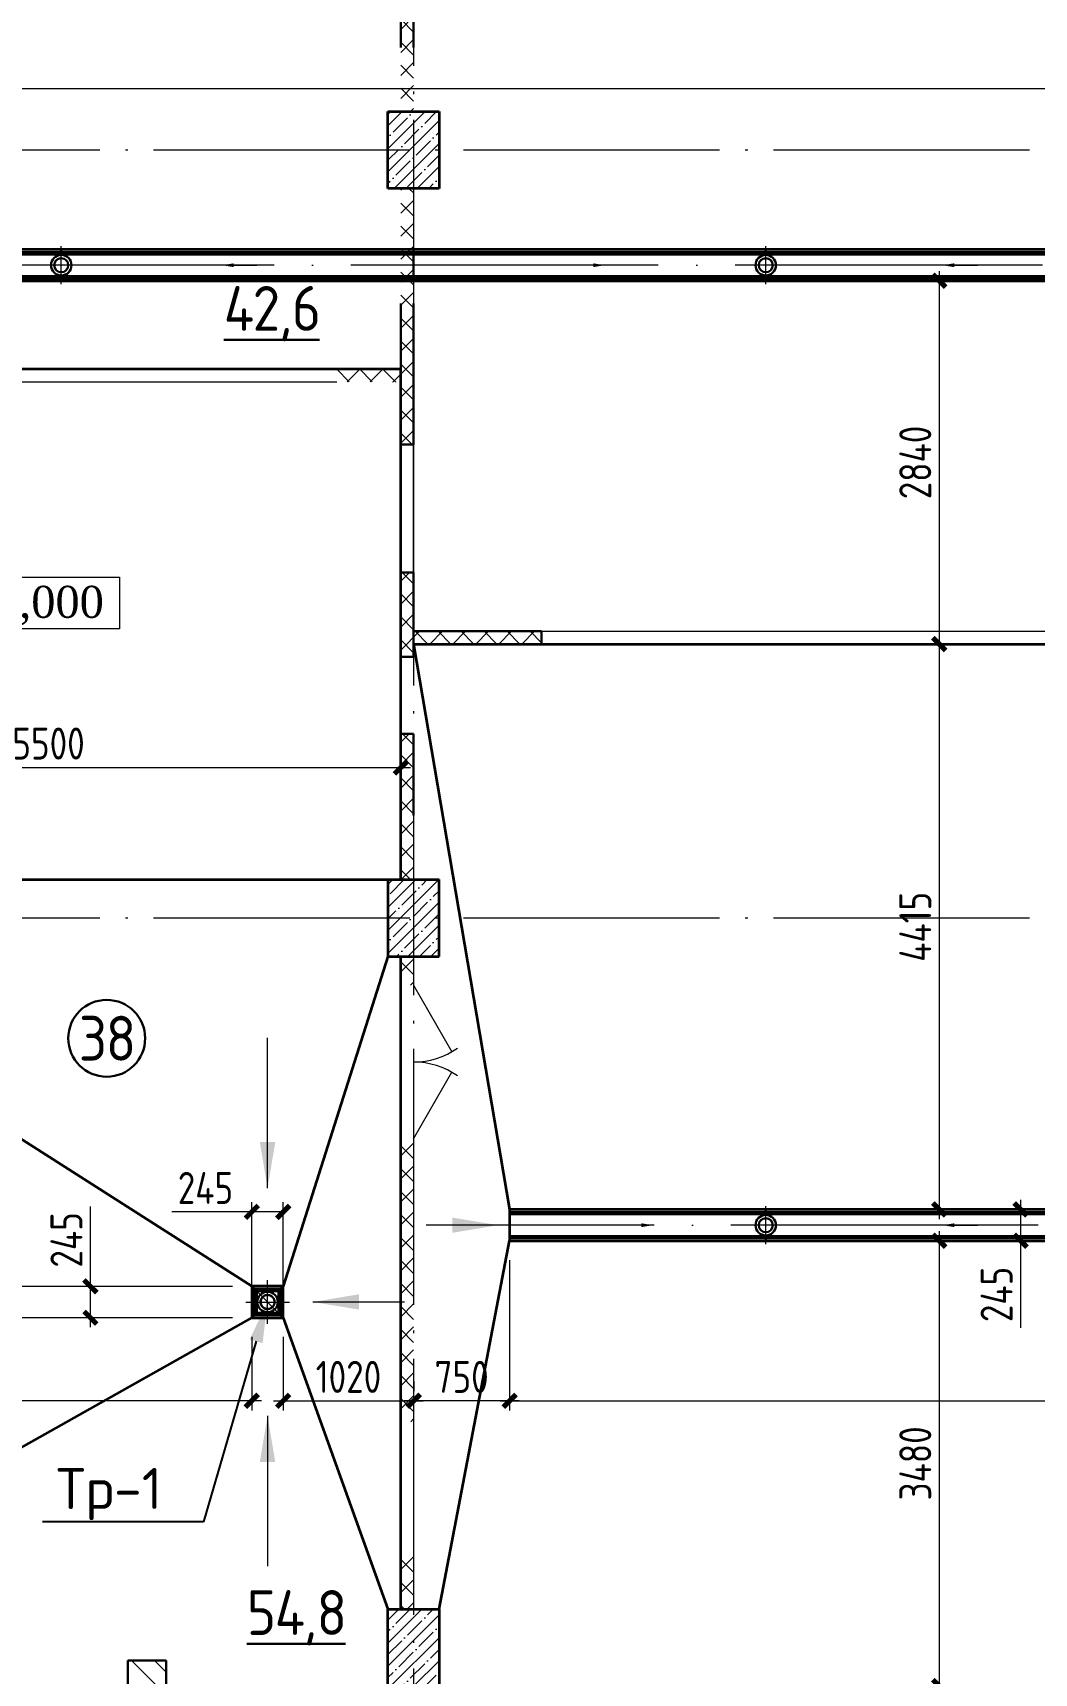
# Model space of a CAD drawing. Extents: x -965262 to 1142518, y -357520 to 71675.
# Drawn here: x 80450 to 88268, y -223052 to -210236 of the extents above; entities that cross this region are included whole.
import ezdxf
from ezdxf import colors
from ezdxf.entities.mleader import LeaderData, LeaderLine
from ezdxf.math import Vec2, Vec3

# ---------------------------------------------------------------- set-up
doc = ezdxf.new("R2010")
doc.units = 0
doc.header["$LTSCALE"] = 10
for name, pattern in [('ACAD_ISO04W100', [30, 24, -3, 0, -3]), ('AM_DIN_G_W050x2', [6.875, 4.75, -0.875, 0.375, -0.875]), ('DOTE', [2.42, 2, -0.2, 0.02, -0.2]), ('HIDDEN', [9.525, 6.35, -3.175])]:
    doc.linetypes.add(name, pattern=pattern)
doc.layers.get('0').update_dxf_attribs({"linetype": 'CONTINUOUS', "lineweight": 30})
doc.layers.get('Defpoints').update_dxf_attribs({"linetype": 'CONTINUOUS'})
for name, color, linetype, lineweight in [('DOTE', 7, 'DOTE', 9), ('полы', 3, 'CONTINUOUS', 35), ('Полы_лотки', 7, 'CONTINUOUS', 30)]:
    doc.layers.add(name, color=color, linetype=linetype, lineweight=lineweight)
doc.styles.add('2.5', font='times.ttf', dxfattribs={"height": 2.5})
doc.styles.add('GOST-2.304_Type-B', font='isocpeur.ttf', dxfattribs={"width": 0.9})
doc.styles.get("Standard").update_dxf_attribs({"font": 'isocpeur.ttf', "height": 300})
doc.styles.add('ГОСТ 2м', font='isocpeur.ttf', dxfattribs={"width": 0.8, "height": 250})
doc.dimstyles.new('ГОСТ 2м', dxfattribs={"dimtxt": 250, "dimasz": 100, "dimexe": 75, "dimexo": 150, "dimgap": 62.5, "dimtad": 1, "dimdec": 0, "dimtxsty": 'ГОСТ 2м', "dimblk": 'ARCHTICK', "dimcen": 150, "dimdle": 75, "dimclrd": 256, "dimclre": 256, "dimclrt": 256, "dimadec": 0, "dimazin": 0, "dimtfac": 1, "dimtdec": 0, "dimtmove": 0, "dimatfit": 3, "dimldrblk": 'OBLIQUE', "dimfxl": 1, "dimlwd": 15, "dimlwe": 15, "dimarcsym": 0})
pattern_1 = [(45, (79670.67, -272886.6), (-89.80256, 89.80256), []), (45, (79760.47, -272886.6), (-89.80256, 89.80256), [158.75, -31.75, 0, -31.75])]

# ---------------------------------------------------------------- blocks, each defined once
blk = doc.blocks.new('_ArchTick')
at = {"color": 0, "linetype": 'ByBlock', "lineweight": 0, "const_width": 0.4}
blk.add_lwpolyline([(-0.5, -0.5), (0.5, 0.5)], dxfattribs=at)
blk = doc.blocks.new('*D1194')
at = {"lineweight": 15, "ltscale": 50, "transparency": 16777216}
for p, q in [((88012, -211929), (76924, -211929)), ((76999, -211854), (76999, -212174)), ((76849, -212174), (76924, -212174)), ((76999, -212174), (76999, -212855))]:
    blk.add_line(p, q, dxfattribs=at)
at = {"layer": 'Defpoints', "color": 0, "lineweight": 15, "ltscale": 50, "transparency": 16777216}
for p in [(88162, -211929), (76999, -212174, 0), (76999, -212174)]:
    blk.add_point(p, dxfattribs=at)
at = {"lineweight": 15, "ltscale": 50, "transparency": 16777216, "xscale": 100, "yscale": 100, "zscale": 100}
for p, rotation in [((76999, -211929), 90), ((76999, -212174), 270)]:
    blk.add_blockref('_ArchTick', p, dxfattribs=dict(at, rotation=rotation))
at = {"lineweight": 15, "ltscale": 50, "transparency": 16777216, "insert": (76812, -212593), "char_height": 250, "attachment_point": 5, "rotation": 90, "style": 'ГОСТ 2м'}
blk.add_mtext('245', dxfattribs=at)
blk = doc.blocks.new('_Oblique')
at = {"color": 0, "linetype": 'ByBlock', "lineweight": -2}
blk.add_line((-0.5, -0.5), (0.5, 0.5), dxfattribs=at)
blk = doc.blocks.new('*D1195')
at = {"lineweight": 15, "ltscale": 50, "transparency": 16777216}
for p, q in [((87527, -212099), (87527, -215087)), ((87677, -212174), (87602, -212174)), ((87377, -215012), (87452, -215012))]:
    blk.add_line(p, q, dxfattribs=at)
at = {"layer": 'Defpoints', "color": 0, "lineweight": 15, "ltscale": 50, "transparency": 16777216}
for p in [(87527, -212174), (87527, -215012, 1500), (87527, -215012)]:
    blk.add_point(p, dxfattribs=at)
at = {"lineweight": 15, "ltscale": 50, "transparency": 16777216, "xscale": 100, "yscale": 100, "zscale": 100}
for p, rotation in [((87527, -212174), 90), ((87527, -215012), 270)]:
    blk.add_blockref('_ArchTick', p, dxfattribs=dict(at, rotation=rotation))
at = {"lineweight": 15, "ltscale": 50, "transparency": 16777216, "insert": (87340, -213593), "char_height": 250, "attachment_point": 5, "rotation": 90, "style": 'ГОСТ 2м'}
blk.add_mtext('2840', dxfattribs=at)
blk = doc.blocks.new('*D1196')
at = {"lineweight": 15, "ltscale": 50, "transparency": 16777216}
for p, q in [((87377, -215012), (87452, -215012)), ((87527, -214937), (87527, -219504)), ((87677, -219429), (87602, -219429))]:
    blk.add_line(p, q, dxfattribs=at)
at = {"layer": 'Defpoints', "color": 0, "lineweight": 15, "ltscale": 50, "transparency": 16777216}
for p in [(87527, -215012, 1500), (87527, -219429), (87527, -219429)]:
    blk.add_point(p, dxfattribs=at)
at = {"lineweight": 15, "ltscale": 50, "transparency": 16777216, "xscale": 100, "yscale": 100, "zscale": 100}
for p, rotation in [((87527, -215012), 90), ((87527, -219429), 270)]:
    blk.add_blockref('_ArchTick', p, dxfattribs=dict(at, rotation=rotation))
at = {"lineweight": 15, "ltscale": 50, "transparency": 16777216, "insert": (87340, -217221), "char_height": 250, "attachment_point": 5, "rotation": 90, "style": 'ГОСТ 2м'}
blk.add_mtext('4415', dxfattribs=at)
blk = doc.blocks.new('*D1197')
at = {"lineweight": 15, "ltscale": 50, "transparency": 16777216}
for p, q in [((88162, -219354), (88162, -219674)), ((88012, -219429), (88087, -219429)), ((88012, -219674), (88087, -219674)), ((88162, -219674), (88162, -220355))]:
    blk.add_line(p, q, dxfattribs=at)
at = {"layer": 'Defpoints', "color": 0, "lineweight": 15, "ltscale": 50, "transparency": 16777216}
for p in [(88162, -219429), (88162, -219674, 0), (88162, -219674)]:
    blk.add_point(p, dxfattribs=at)
at = {"lineweight": 15, "ltscale": 50, "transparency": 16777216, "xscale": 100, "yscale": 100, "zscale": 100}
for p, rotation in [((88162, -219429), 90), ((88162, -219674), 270)]:
    blk.add_blockref('_ArchTick', p, dxfattribs=dict(at, rotation=rotation))
at = {"lineweight": 15, "ltscale": 50, "transparency": 16777216, "insert": (87975, -220093), "char_height": 250, "attachment_point": 5, "rotation": 90, "style": 'ГОСТ 2м'}
blk.add_mtext('245', dxfattribs=at)
blk = doc.blocks.new('*D1198')
at = {"lineweight": 15, "ltscale": 50, "transparency": 16777216}
for p, q in [((87527, -219599), (87527, -223227)), ((87377, -219674), (87452, -219674)), ((87377, -223152), (87452, -223152))]:
    blk.add_line(p, q, dxfattribs=at)
at = {"layer": 'Defpoints', "color": 0, "lineweight": 15, "ltscale": 50, "transparency": 16777216}
for p in [(87527, -219674), (87527, -223152), (87527, -223152)]:
    blk.add_point(p, dxfattribs=at)
at = {"lineweight": 15, "ltscale": 50, "transparency": 16777216, "xscale": 100, "yscale": 100, "zscale": 100}
for p, rotation in [((87527, -219674), 90), ((87527, -223152), 270)]:
    blk.add_blockref('_ArchTick', p, dxfattribs=dict(at, rotation=rotation))
at = {"lineweight": 15, "ltscale": 50, "transparency": 16777216, "insert": (87340, -221413), "char_height": 250, "attachment_point": 5, "rotation": 90, "style": 'ГОСТ 2м'}
blk.add_mtext('3480', dxfattribs=at)
blk = doc.blocks.new('*D1114')
at = {"lineweight": 15, "ltscale": 50, "transparency": 16777216}
for p, q in [((76386, -216777), (76386, -220105)), ((76536, -216852), (76461, -216852)), ((82010, -220030), (76311, -220030))]:
    blk.add_line(p, q, dxfattribs=at)
at = {"layer": 'Defpoints', "color": 0, "lineweight": 15, "ltscale": 50, "transparency": 16777216}
for p in [(76386, -216852), (76386, -220030), (82160, -220030)]:
    blk.add_point(p, dxfattribs=at)
at = {"lineweight": 15, "ltscale": 50, "transparency": 16777216, "xscale": 100, "yscale": 100, "zscale": 100}
for p, rotation in [((76386, -216852), 90), ((76386, -220030), 270)]:
    blk.add_blockref('_ArchTick', p, dxfattribs=dict(at, rotation=rotation))
at = {"lineweight": 15, "ltscale": 50, "transparency": 16777216, "insert": (76198, -218441), "char_height": 250, "attachment_point": 5, "rotation": 90, "style": 'ГОСТ 2м'}
blk.add_mtext('3180', dxfattribs=at)
blk = doc.blocks.new('*D1115')
at = {"lineweight": 15, "ltscale": 50, "transparency": 16777216}
for p, q in [((80900, -220030), (80900, -219405)), ((82010, -220030), (80825, -220030)), ((80900, -220350), (80900, -220030)), ((82010, -220275), (80825, -220275))]:
    blk.add_line(p, q, dxfattribs=at)
at = {"layer": 'Defpoints', "color": 0, "lineweight": 15, "ltscale": 50, "transparency": 16777216}
for p in [(80900, -220030), (82160, -220030), (82160, -220275)]:
    blk.add_point(p, dxfattribs=at)
at = {"lineweight": 15, "ltscale": 50, "transparency": 16777216, "xscale": 100, "yscale": 100, "zscale": 100}
for p, rotation in [((80900, -220030), 90), ((80900, -220275), 270)]:
    blk.add_blockref('_ArchTick', p, dxfattribs=dict(at, rotation=rotation))
at = {"lineweight": 15, "ltscale": 50, "transparency": 16777216, "insert": (80713, -219667), "char_height": 250, "attachment_point": 5, "rotation": 90, "style": 'ГОСТ 2м'}
blk.add_mtext('245', dxfattribs=at)
blk = doc.blocks.new('*D1116')
at = {"lineweight": 15, "ltscale": 50, "transparency": 16777216}
for p, q in [((82010, -220275), (76311, -220275)), ((76386, -220200), (76386, -223227)), ((77573, -223152), (76311, -223152))]:
    blk.add_line(p, q, dxfattribs=at)
at = {"layer": 'Defpoints', "color": 0, "lineweight": 15, "ltscale": 50, "transparency": 16777216}
for p in [(82160, -220275), (76386, -223152), (77723, -223152)]:
    blk.add_point(p, dxfattribs=at)
at = {"lineweight": 15, "ltscale": 50, "transparency": 16777216, "xscale": 100, "yscale": 100, "zscale": 100}
for p, rotation in [((76386, -220275), 90), ((76386, -223152), 270)]:
    blk.add_blockref('_ArchTick', p, dxfattribs=dict(at, rotation=rotation))
at = {"lineweight": 15, "ltscale": 50, "transparency": 16777216, "insert": (76198, -221713), "char_height": 250, "attachment_point": 5, "rotation": 90, "style": 'ГОСТ 2м'}
blk.add_mtext('2875', dxfattribs=at)
blk = doc.blocks.new('*D1215')
at = {"lineweight": 15, "ltscale": 50, "transparency": 16777216}
for p, q in [((78598, -210672), (100248, -210672)), ((78673, -211779), (78673, -210597)), ((100173, -211779), (100173, -210597))]:
    blk.add_line(p, q, dxfattribs=at)
at = {"layer": 'Defpoints', "color": 0, "lineweight": 15, "ltscale": 50, "transparency": 16777216}
for p in [(100173, -210672), (78673, -211929, 0), (100173, -211929, 0)]:
    blk.add_point(p, dxfattribs=at)
at = {"lineweight": 15, "ltscale": 50, "transparency": 16777216, "xscale": 100, "yscale": 100, "zscale": 100, "rotation": 180}
blk.add_blockref('_ArchTick', (78673, -210672), dxfattribs=at)
at = {"lineweight": 15, "ltscale": 50, "transparency": 16777216, "xscale": 100, "yscale": 100, "zscale": 100}
blk.add_blockref('_ArchTick', (100173, -210672), dxfattribs=at)
at = {"lineweight": 15, "ltscale": 50, "transparency": 16777216, "insert": (89423, -210484), "char_height": 250, "attachment_point": 5, "style": 'ГОСТ 2м'}
blk.add_mtext('21500', dxfattribs=at)
blk = doc.blocks.new('*D1217')
at = {"lineweight": 15, "ltscale": 50, "transparency": 16777216}
for p, q in [((77823, -216702), (77823, -215902)), ((83323, -216702), (83323, -215902)), ((77748, -215977), (83398, -215977))]:
    blk.add_line(p, q, dxfattribs=at)
at = {"layer": 'Defpoints', "color": 0, "lineweight": 15, "ltscale": 50, "transparency": 16777216}
for p in [(83323, -215977), (77823, -216852, 1451), (83323, -216852)]:
    blk.add_point(p, dxfattribs=at)
at = {"lineweight": 15, "ltscale": 50, "transparency": 16777216, "xscale": 100, "yscale": 100, "zscale": 100, "rotation": 180}
blk.add_blockref('_ArchTick', (77823, -215977), dxfattribs=at)
at = {"lineweight": 15, "ltscale": 50, "transparency": 16777216, "xscale": 100, "yscale": 100, "zscale": 100}
blk.add_blockref('_ArchTick', (83323, -215977), dxfattribs=at)
at = {"lineweight": 15, "ltscale": 50, "transparency": 16777216, "insert": (80573, -215789), "char_height": 250, "attachment_point": 5, "style": 'ГОСТ 2м'}
blk.add_mtext('5500', dxfattribs=at)
blk = doc.blocks.new('*D1245')
at = {"lineweight": 15, "ltscale": 50, "transparency": 16777216}
for p, q in [((82160, -220425), (82160, -220999)), ((77723, -220774), (77723, -220849)), ((82235, -220924), (77648, -220924))]:
    blk.add_line(p, q, dxfattribs=at)
at = {"layer": 'Defpoints', "color": 0, "lineweight": 15, "ltscale": 50, "transparency": 16777216}
for p in [(82160, -220275), (77723, -220924), (77723, -220924)]:
    blk.add_point(p, dxfattribs=at)
at = {"lineweight": 15, "ltscale": 50, "transparency": 16777216, "xscale": 100, "yscale": 100, "zscale": 100, "rotation": 180}
blk.add_blockref('_ArchTick', (77723, -220924), dxfattribs=at)
at = {"lineweight": 15, "ltscale": 50, "transparency": 16777216, "xscale": 100, "yscale": 100, "zscale": 100}
blk.add_blockref('_ArchTick', (82160, -220924), dxfattribs=at)
at = {"lineweight": 15, "ltscale": 50, "transparency": 16777216, "insert": (79942, -220737), "char_height": 250, "attachment_point": 5, "style": 'ГОСТ 2м'}
blk.add_mtext('4440', dxfattribs=at)
blk = doc.blocks.new('*D1130')
at = {"lineweight": 15, "ltscale": 50, "transparency": 16777216}
for p, q in [((82160, -220115), (82160, -219373)), ((82405, -220115), (82405, -219373)), ((82160, -219448), (81535, -219448)), ((82405, -219448), (82085, -219448))]:
    blk.add_line(p, q, dxfattribs=at)
at = {"layer": 'Defpoints', "color": 0, "lineweight": 15, "ltscale": 50, "transparency": 16777216}
for p in [(82405, -219448), (82160, -220265), (82405, -220265)]:
    blk.add_point(p, dxfattribs=at)
at = {"lineweight": 15, "ltscale": 50, "transparency": 16777216, "xscale": 100, "yscale": 100, "zscale": 100, "rotation": 180}
blk.add_blockref('_ArchTick', (82160, -219448), dxfattribs=at)
at = {"lineweight": 15, "ltscale": 50, "transparency": 16777216, "xscale": 100, "yscale": 100, "zscale": 100}
blk.add_blockref('_ArchTick', (82405, -219448), dxfattribs=at)
at = {"lineweight": 15, "ltscale": 50, "transparency": 16777216, "insert": (81798, -219261), "char_height": 250, "attachment_point": 5, "style": 'ГОСТ 2м'}
blk.add_mtext('245', dxfattribs=at)
blk = doc.blocks.new('*D1246')
at = {"lineweight": 15, "ltscale": 50, "transparency": 16777216}
for p, q in [((82405, -220425), (82405, -220999)), ((83424, -220774), (83424, -220849)), ((82330, -220924), (83499, -220924))]:
    blk.add_line(p, q, dxfattribs=at)
at = {"layer": 'Defpoints', "color": 0, "lineweight": 15, "ltscale": 50, "transparency": 16777216}
for p in [(82405, -220275), (83424, -220924), (83424, -220924)]:
    blk.add_point(p, dxfattribs=at)
at = {"lineweight": 15, "ltscale": 50, "transparency": 16777216, "xscale": 100, "yscale": 100, "zscale": 100, "rotation": 180}
blk.add_blockref('_ArchTick', (82405, -220924), dxfattribs=at)
at = {"lineweight": 15, "ltscale": 50, "transparency": 16777216, "xscale": 100, "yscale": 100, "zscale": 100}
blk.add_blockref('_ArchTick', (83424, -220924), dxfattribs=at)
at = {"lineweight": 15, "ltscale": 50, "transparency": 16777216, "insert": (82915, -220737), "char_height": 250, "attachment_point": 5, "style": 'ГОСТ 2м'}
blk.add_mtext('1020', dxfattribs=at)
blk = doc.blocks.new('*D1247')
at = {"lineweight": 15, "ltscale": 50, "transparency": 16777216}
for p, q in [((84173, -219824), (84173, -220999)), ((83424, -220774), (83424, -220849)), ((84248, -220924), (83349, -220924))]:
    blk.add_line(p, q, dxfattribs=at)
at = {"layer": 'Defpoints', "color": 0, "lineweight": 15, "ltscale": 50, "transparency": 16777216}
for p in [(84173, -219674, 0), (83424, -220924), (83424, -220924)]:
    blk.add_point(p, dxfattribs=at)
at = {"lineweight": 15, "ltscale": 50, "transparency": 16777216, "xscale": 100, "yscale": 100, "zscale": 100, "rotation": 180}
blk.add_blockref('_ArchTick', (83424, -220924), dxfattribs=at)
at = {"lineweight": 15, "ltscale": 50, "transparency": 16777216, "xscale": 100, "yscale": 100, "zscale": 100}
blk.add_blockref('_ArchTick', (84173, -220924), dxfattribs=at)
at = {"lineweight": 15, "ltscale": 50, "transparency": 16777216, "insert": (83798, -220737), "char_height": 250, "attachment_point": 5, "style": 'ГОСТ 2м'}
blk.add_mtext('750', dxfattribs=at)
blk = doc.blocks.new('*D1248')
at = {"lineweight": 15, "ltscale": 50, "transparency": 16777216}
for p, q in [((84173, -219824), (84173, -220999)), ((94173, -219824), (94173, -220999)), ((84098, -220924), (94248, -220924))]:
    blk.add_line(p, q, dxfattribs=at)
at = {"layer": 'Defpoints', "color": 0, "lineweight": 15, "ltscale": 50, "transparency": 16777216}
for p in [(84173, -219674, 0), (94173, -219674, 0), (94173, -220924)]:
    blk.add_point(p, dxfattribs=at)
at = {"lineweight": 15, "ltscale": 50, "transparency": 16777216, "xscale": 100, "yscale": 100, "zscale": 100, "rotation": 180}
blk.add_blockref('_ArchTick', (84173, -220924), dxfattribs=at)
at = {"lineweight": 15, "ltscale": 50, "transparency": 16777216, "xscale": 100, "yscale": 100, "zscale": 100}
blk.add_blockref('_ArchTick', (94173, -220924), dxfattribs=at)
at = {"lineweight": 15, "ltscale": 50, "transparency": 16777216, "insert": (89173, -220737), "char_height": 250, "attachment_point": 5, "style": 'ГОСТ 2м'}
blk.add_mtext('10000', dxfattribs=at)

msp = doc.modelspace()

# ---------------------------------------------------------------- hatches: boundary and pattern name
at = {"lineweight": 15}
h = msp.add_hatch(dxfattribs=at)
h.set_pattern_fill('ANSI37', scale=40, style=0)
h.set_pattern_definition([(45, (98179.5, -221215.8), (-89.80256, 89.80256), []), (135, (98179.5, -221215.8), (-89.80256, -89.80256), [])])
h.paths.add_polyline_path([(98302.6, -221152.5), (98002.6, -221152.5), (98002.6, -221252.5), (98302.6, -221252.5)])
h.paths.add_polyline_path([(83422.6, -208802.4), (83322.6, -208802.4), (83322.6, -208952.4), (83422.6, -208952.4)], flags=17)
h.paths.add_polyline_path([(83422.6, -209852.4), (83322.6, -209852.4), (83322.6, -210002.4), (83422.6, -210002.4)])
h.paths.add_polyline_path([(84973.1, -220477.1), (84873.1, -220477.1), (84873.1, -220577.1), (84873.1, -220677.1), (84973.1, -220677.1)], flags=17)
h.paths.add_polyline_path([(84873.1, -220577.1), (84773.1, -220577.1), (83422.6, -220577.1), (83422.6, -220677.1), (84873.1, -220677.1)], flags=17)
h.paths.add_polyline_path([(84873.1, -218877.1), (83422.6, -218877.1), (83422.6, -218977.1), (84873.1, -218977.1)], flags=17)
h.paths.add_polyline_path([(84973.1, -218877.1), (84873.1, -218877.1), (84873.1, -218977.1), (84873.1, -219077.1), (84973.1, -219077.1)], flags=17)
h.paths.add_polyline_path([(83422.6, -213352.1), (83322.6, -213352.1), (83322.6, -213452.1), (83422.6, -213452.1)])
h.paths.add_polyline_path([(83422.6, -214352.1), (83322.6, -214352.1), (83322.6, -214452.1), (83422.6, -214452.1)], flags=17)
h.paths.add_polyline_path([(83422.6, -206152.1), (83322.6, -206152.1), (83322.6, -206352.1), (83422.6, -206352.1)], flags=17)
h.paths.add_polyline_path([(83422.6, -208152.1), (83322.6, -208152.1), (83322.6, -208352.1), (83422.6, -208352.1)])
h.paths.add_polyline_path([(99202.6, -221152.5), (99201.7, -221152.5), (99201.7, -221252.5), (99202.6, -221252.5)])
h.paths.add_polyline_path([(98302.6, -221152.5), (98301.7, -221152.5), (98301.7, -221252.5), (98302.6, -221252.5)])
h.paths.add_polyline_path([(95622.6, -214019.4), (95522.6, -214019.4), (95522.6, -214022.1), (95622.6, -214022.1)], flags=17)
h.paths.add_polyline_path([(95522.6, -214019.4), (95422.6, -214019.4), (95422.6, -214022.1), (95522.6, -214022.1)], flags=17)
h.paths.add_polyline_path([(95422.6, -214019.4), (94857.6, -214019.4), (94857.6, -214022.1), (95422.6, -214022.1)], flags=16)
h.paths.add_polyline_path([(95422.6, -214119.4), (94857.6, -214119.4), (94857.6, -214122.1), (95422.6, -214122.1)])
h.paths.add_polyline_path([(95522.6, -214119.4), (95422.6, -214119.4), (95422.6, -214122.1), (95522.6, -214122.1)])
h.paths.add_polyline_path([(90367.6, -214019.4), (90267.6, -214019.4), (90267.6, -214022.1), (90367.6, -214022.1)])
h.paths.add_polyline_path([(90857.6, -214019.4), (90367.6, -214019.4), (90367.6, -214022.1), (90857.6, -214022.1)], flags=17)
h.paths.add_polyline_path([(90857.6, -214119.4), (90367.6, -214119.4), (90367.6, -214122.1), (90857.6, -214122.1)])
h.paths.add_polyline_path([(84422.6, -215009.4), (83422.6, -215009.4), (83422.6, -215012.1), (84422.6, -215012.1)])
h.paths.add_polyline_path([(90367.6, -215009.4), (89422.6, -215009.4), (89422.6, -215012.1), (90367.6, -215012.1)])
h.paths.add_polyline_path([(89422.6, -215009.4), (89390.1, -215009.4), (88422.6, -215009.4), (88422.6, -215012.1), (89390.1, -215012.1), (89422.6, -215012.1)])
h.paths.add_polyline_path([(84422.6, -214909.4), (83422.6, -214909.4), (83422.6, -214912.1), (84422.6, -214912.1)])
h.paths.add_polyline_path([(89390.1, -214909.4), (88422.6, -214909.4), (88422.6, -214912.1), (89390.1, -214912.1)], flags=17)
h.paths.add_polyline_path([(89422.6, -214909.4), (89390.1, -214909.4), (89390.1, -214912.1), (89422.6, -214912.1)], flags=16)
h.paths.add_polyline_path([(90367.6, -214909.4), (90267.6, -214909.4), (89422.6, -214909.4), (89422.6, -214912.1), (90367.6, -214912.1)], flags=17)
h.paths.add_polyline_path([(84422.6, -214909.4), (84390.1, -214909.4), (84390.1, -215009.4), (84422.6, -215009.4)])
h.paths.add_polyline_path([(88422.6, -214909.4), (88390.1, -214909.4), (88390.1, -215009.4), (88422.6, -215009.4)], flags=16)
h.paths.add_polyline_path([(83222.6, -212962.1), (82822.6, -212962.1), (82822.6, -212964.3), (83222.6, -212964.3)])
h.paths.add_polyline_path([(78822.6, -212962.1), (78032.6, -212962.1), (78032.6, -212964.3), (78822.6, -212964.3)])
h.paths.add_polyline_path([(78822.6, -212862.1), (77822.6, -212862.1), (77822.6, -212864.3), (78822.6, -212864.3)])
h.paths.add_polyline_path([(83322.6, -212862.1), (82822.6, -212862.1), (82822.6, -212864.3), (83322.6, -212864.3)])
h.paths.add_polyline_path([(83422.6, -215709.9), (83322.6, -215709.9), (83322.6, -215712.1), (83422.6, -215712.1)])
h.paths.add_polyline_path([(83422.6, -215109.9), (83322.6, -215109.9), (83322.6, -215112.1), (83422.6, -215112.1)])
h.paths.add_polyline_path([(83422.6, -208952.4), (83322.6, -208952.4), (83322.6, -208959.4), (83422.6, -208959.4)])
h.paths.add_polyline_path([(83422.6, -209852.4), (83322.6, -209852.4), (83322.6, -209859.4), (83422.6, -209859.4)], flags=17)
h.paths.add_polyline_path([(78672.6, -204952.1), (78122.6, -204952.1), (78122.6, -205052.1), (78672.6, -205052.1)])
h.paths.add_polyline_path([(83222.6, -204952.1), (82672.6, -204952.1), (82672.6, -205052.1), (83222.6, -205052.1)])
h.paths.add_polyline_path([(84422.6, -204952.1), (83622.6, -204952.1), (83622.6, -205052.1), (84422.6, -205052.1)])
h.paths.add_polyline_path([(89222.6, -204952.1), (88422.6, -204952.1), (88422.6, -205052.1), (89222.6, -205052.1)])
h.paths.add_polyline_path([(90422.6, -204952.1), (89622.6, -204952.1), (89622.6, -205052.1), (90422.6, -205052.1)])
h.paths.add_polyline_path([(95222.6, -204952.1), (94422.6, -204952.1), (94422.6, -205052.1), (95222.6, -205052.1)])
h.paths.add_polyline_path([(96222.8, -204952.1), (95622.6, -204952.1), (95622.6, -205052.1), (96222.8, -205052.1)])
h.paths.add_polyline_path([(99823, -204952.1), (99222.8, -204952.1), (99222.8, -205052.1), (99823, -205052.1)])
h.paths.add_polyline_path([(99923, -204751.7), (99823, -204751.7), (99823, -205751.7), (99923, -205751.7)])
h.paths.add_polyline_path([(99923, -203302.1), (99823, -203302.1), (99823, -203751.7), (99923, -203751.7)])
h.paths.add_polyline_path([(100023, -203202.1), (99823, -203202.1), (99823, -203302.1), (100023, -203302.1)])
h.paths.add_polyline_path([(101372.6, -203202.1), (100923, -203202.1), (100923, -203302.1), (101023, -203302.1), (101372.6, -203302.1)])
h.paths.add_polyline_path([(99923, -207751.7), (99823, -207751.7), (99823, -208751.7), (99923, -208751.7), (99923, -208651.7)])
h.paths.add_polyline_path([(100023, -208751.7), (99923, -208751.7), (99823, -208751.7), (99823, -208851.7), (100023, -208851.7)])
h.paths.add_polyline_path([(101372.6, -208751.7), (101272.6, -208751.7), (100923, -208751.7), (100923, -208851.7), (101372.6, -208851.7)])
h.paths.add_polyline_path([(83422.6, -205452.1), (83322.6, -205452.1), (83322.6, -206352.1), (83422.6, -206352.1)])
h.paths.add_polyline_path([(83422.6, -208352.1), (83322.6, -208352.1), (83322.6, -208959.4), (83422.6, -208959.4)])
h.paths.add_polyline_path([(83422.6, -209859.4), (83322.6, -209859.4), (83322.6, -209959.4), (83322.6, -210352.1), (83422.6, -210352.1)])
h.paths.add_polyline_path([(83422.6, -210352.1), (83322.6, -210352.1), (83322.6, -210852.1), (83422.6, -210852.1)])
h.paths.add_polyline_path([(83422.6, -211452.1), (83322.6, -211452.1), (83322.6, -212352.1), (83422.6, -212352.1)])
h.paths.add_polyline_path([(83422.6, -212352.1), (83322.6, -212352.1), (83322.6, -213352.1), (83422.6, -213352.1)])
h.paths.add_polyline_path([(83322.6, -212864.3), (82822.6, -212864.3), (82822.6, -212964.3), (83322.6, -212964.3)])
h.paths.add_polyline_path([(78822.6, -212864.3), (77822.6, -212864.3), (77822.6, -212964.3), (78822.6, -212964.3)])
h.paths.add_polyline_path([(83422.6, -214352.1), (83322.6, -214352.1), (83322.6, -215109.9), (83422.6, -215109.9)])
h.paths.add_polyline_path([(84390.1, -214909.4), (83422.6, -214909.4), (83422.6, -215009.4), (84390.1, -215009.4)])
h.paths.add_polyline_path([(89390.1, -214909.4), (88390.1, -214909.4), (88390.1, -215009.4), (89390.1, -215009.4)])
h.paths.add_polyline_path([(90367.6, -214909.4), (90267.6, -214909.4), (89390.1, -214909.4), (89390.1, -215009.4), (90367.6, -215009.4)])
h.paths.add_polyline_path([(90367.6, -214019.4), (90267.6, -214019.4), (90267.6, -214909.4), (90367.6, -214909.4)])
h.paths.add_polyline_path([(90857.6, -214019.4), (90367.6, -214019.4), (90367.6, -214119.4), (90857.6, -214119.4)])
h.paths.add_polyline_path([(95522.6, -214019.4), (94857.6, -214019.4), (94857.6, -214119.4), (95522.6, -214119.4)])
h.paths.add_polyline_path([(95622.6, -214019.4), (95522.6, -214019.4), (95522.6, -214119.4), (95522.6, -214219.4), (95522.6, -214852.1), (95622.6, -214852.1)])
h.paths.add_polyline_path([(95622.6, -215852.1), (95522.6, -215852.1), (95522.6, -216852.1), (95622.6, -216852.1)])
h.paths.add_polyline_path([(95622.6, -217452.1), (95522.6, -217452.1), (95522.6, -218452.1), (95622.6, -218452.1)])
h.paths.add_polyline_path([(95622.6, -220452.1), (95522.6, -220452.1), (95522.6, -221252.5), (95622.6, -221252.5)])
h.paths.add_polyline_path([(96622.6, -221152.5), (95622.6, -221152.5), (95622.6, -221252.5), (96622.6, -221252.5)])
h.paths.add_polyline_path([(98301.7, -221152.5), (97622.6, -221152.5), (97622.6, -221252.5), (98301.7, -221252.5)])
h.paths.add_polyline_path([(99426.6, -221152.5), (99201.7, -221152.5), (99201.7, -221252.5), (99301.7, -221252.5), (99426.6, -221252.5)])
h.paths.add_polyline_path([(83422.6, -222087.1), (83322.6, -222087.1), (83322.6, -222187.1), (83322.6, -222552.1), (83422.6, -222552.1)])
h.paths.add_polyline_path([(83422.6, -221002.1), (83322.6, -221002.1), (83322.6, -221087.1), (83422.6, -221087.1)])
h.paths.add_polyline_path([(83422.6, -220002.1), (83322.6, -220002.1), (83322.6, -221002.1), (83422.6, -221002.1)])
h.paths.add_polyline_path([(84873.1, -220577.1), (84773.1, -220577.1), (83422.6, -220577.1), (83422.6, -220677.1), (84873.1, -220677.1)])
h.paths.add_polyline_path([(84973.1, -220477.1), (84873.1, -220477.1), (84873.1, -220577.1), (84873.1, -220677.1), (84973.1, -220677.1)], flags=17)
h.paths.add_polyline_path([(83422.6, -219002.1), (83322.6, -219002.1), (83322.6, -220002.1), (83422.6, -220002.1)])
h.paths.add_polyline_path([(83422.6, -218877.1), (83322.6, -218877.1), (83322.6, -218977.1), (83322.6, -219002.1), (83422.6, -219002.1)])
h.paths.add_polyline_path([(84873.1, -218877.1), (83422.6, -218877.1), (83422.6, -218977.1), (84873.1, -218977.1)])
h.paths.add_polyline_path([(84973.1, -218877.1), (84873.1, -218877.1), (84873.1, -218977.1), (84873.1, -219077.1), (84973.1, -219077.1)], flags=17)
h.paths.add_polyline_path([(83422.6, -217452.1), (83322.6, -217452.1), (83322.6, -217677.1), (83422.6, -217677.1)])
h.paths.add_polyline_path([(83422.6, -216352.1), (83322.6, -216352.1), (83322.6, -216852.1), (83422.6, -216852.1)])
h.paths.add_polyline_path([(83422.6, -215709.9), (83322.6, -215709.9), (83322.6, -215810.4), (83322.6, -216352.1), (83422.6, -216352.1)])
h.paths.add_polyline_path([(83222.6, -212964.4), (83322.6, -212964.4), (83322.6, -212962.1), (83222.6, -212962.1)])
h.paths.add_polyline_path([(78032.6, -212964.4), (77822.6, -212964.4), (77822.6, -212962.1), (78032.6, -212962.1)])
h.paths.add_polyline_path([(90367.6, -214912.1), (90267.6, -214912.1), (90267.6, -214909.4), (90367.6, -214909.4)])
h = msp.add_hatch(dxfattribs=at)
h.set_pattern_fill('ANSI35', scale=20, style=0)
h.set_pattern_definition(pattern_1)
h.paths.add_polyline_path([(83622.6, -210852.1), (83222.6, -210852.1), (83222.6, -211452.1), (83622.6, -211452.1)])
h = msp.add_hatch(dxfattribs=at)
h.set_pattern_fill('ANSI35', scale=20, style=0)
h.set_pattern_definition(pattern_1)
h.paths.add_polyline_path([(83622.6, -216852.1), (83222.6, -216852.1), (83222.6, -217452.1), (83622.6, -217452.1)])
h = msp.add_hatch(dxfattribs=at)
h.set_pattern_fill('ANSI32', scale=40, angle=90)
h.set_pattern_definition([(135, (-359605.8, -304776.27), (-269.40768, -269.40768), []), (135, (-359605.8, -304596.67), (-269.40768, -269.40768), [])])
h.paths.add_polyline_path([(101722.6, -223152.1), (102052.6, -223152.1), (102052.6, -222952.1), (101622.6, -222952.1), (101622.6, -223152.1), (101522.6, -223152.1), (101522.6, -223977.1), (101722.6, -223977.1)])
h.paths.add_polyline_path([(103682.6, -222342.1), (103882.6, -222342.1), (103882.6, -223977.1), (103682.6, -223977.1), (103682.6, -223152.1), (103252.6, -223152.1), (103252.6, -222952.1), (103682.6, -222952.1)])
h.paths.add_polyline_path([(76772.6, -223640.3), (76751.1, -223604.5), (76772.6, -223591.6), (76772.6, -223152.1), (77722.6, -223152.1), (77722.6, -222952.1), (76572.6, -222952.1), (76572.6, -225952.1), (77567.6, -225952.1), (77567.6, -225752.1), (77547.6, -225752.1), (77547.6, -225777.1), (77297.6, -225777.1), (77297.6, -225752.1), (76772.6, -225752.1)])
h.paths.add_polyline_path([(79992.6, -222952.1), (78122.6, -222952.1), (78122.6, -223152.1), (79992.6, -223152.1)])
h.paths.add_polyline_path([(79792.6, -225752.1), (78767.6, -225752.1), (78767.6, -225952.1), (79592.6, -225952.1), (79592.6, -230877.1), (79792.6, -230877.1)])
h.paths.add_polyline_path([(81492.6, -225352.1), (81292.6, -225352.1), (81292.6, -230877.1), (81492.6, -230877.1)])
h.paths.add_polyline_path([(81492.6, -222952.1), (81192.6, -222952.1), (81192.6, -223152.1), (81292.6, -223152.1), (81292.6, -224152.1), (81492.6, -224152.1)])
h.paths.add_polyline_path([(101722.6, -225177.1), (101522.6, -225177.1), (101522.6, -225527.1), (101547.6, -225527.1), (101547.6, -225777.1), (101522.6, -225777.1), (101522.6, -230877.1), (101722.6, -230877.1)])
h.paths.add_polyline_path([(103882.6, -225177.1), (103682.6, -225177.1), (103682.6, -230877.1), (103882.6, -230877.1)])
h = msp.add_hatch(dxfattribs=at)
h.set_pattern_fill('ANSI35', scale=20, style=0)
h.set_pattern_definition(pattern_1)
h.paths.add_polyline_path([(83622.6, -222552.1), (83222.6, -222552.1), (83222.6, -223152.1), (83622.6, -223152.1)])

# ---------------------------------------------------------------- linework, layer by layer
at = {"color": 7, "extrusion": (0, 0, -1)}
for p, q in [((83322.6, -210352.1, -3211.1), (83322.6, -210002.4, -3211.1)), ((83422.6, -210002.4, -3211.1), (83422.6, -210352.1, -3211.1)), ((83322.6, -213452.1, -3211.1), (83322.6, -212352.1, -3211.1)), ((83422.6, -212352.1, -3211.1), (83422.6, -213452.1, -3211.1)), ((83422.6, -213452.1, -3211.1), (83322.6, -213452.1, -3211.1)), ((83322.6, -215112.1, -3211.1), (83322.6, -214452.1, -3211.1)), ((83322.6, -214452.1, -3211.1), (83422.6, -214452.1, -3211.1)), ((83422.6, -214452.1, -3211.1), (83422.6, -215112.1, -3211.1)), ((83422.6, -215012.1, -3211.1), (83422.6, -214912.1, -3211.1)), ((83422.6, -214912.1, -3211.1), (84422.6, -214912.1, -3211.1)), ((84422.6, -214912.1, -3211.1), (84422.6, -215012.1, -3211.1)), ((84422.6, -215012.1, -3211.1), (83422.6, -215012.1, -3211.1)), ((83422.6, -215112.1, -3211.1), (83322.6, -215112.1, -3211.1)), ((83322.6, -216352.1, -3211.1), (83322.6, -215712.1, -3211.1)), ((83322.6, -215712.1, -3211.1), (83422.6, -215712.1, -3211.1)), ((83422.6, -215712.1, -3211.1), (83422.6, -216352.1, -3211.1)), ((81192.6, -222952.1, -3259.8), (81492.6, -222952.1, -3259.8)), ((81492.6, -224152.1, -3259.8), (81492.6, -222952.1, -3259.8))]:
    msp.add_line(p, q, dxfattribs=at)
at = {"color": 7, "lineweight": 15}
for p, q in [((78822.6, -212862.1, -3211.1), (82822.6, -212862.1, -3211.1)), ((78822.6, -212962.1, -3211.1), (82822.6, -212962.1, -3211.1)), ((83322.6, -214452.1, -3211.1), (83322.6, -213452.1, -3211.1)), ((83422.6, -214452.1, -3211.1), (83422.6, -213452.1, -3211.1)), ((84422.6, -214912.1, -3211.1), (88422.6, -214912.1, -3211.1)), ((84422.6, -215012.1, -3211.1), (88422.6, -215012.1, -3211.1)), ((83422.6, -217677.1, -3211.1), (83722.6, -218196.7, -3211.1)), ((83422.6, -218877.1, -3211.1), (83722.6, -218357.5, -3211.1))]:
    msp.add_line(p, q, dxfattribs=at)
at = {"color": 1, "lineweight": 15}
msp.add_line((82160.5, -220029.6, -4711.1), (82405.5, -220274.6, -4711.1), dxfattribs=at)
at = {"color": 7}
msp.add_line((81192.6, -223152.1, -3259.8), (81192.6, -222952.1, -3259.8), dxfattribs=at)
msp.add_circle((81027.4, -218091.8, -3259.8), 300, dxfattribs=at)
at = {"color": 7, "lineweight": 15}
for centre, start, end in [((83422.6, -217677.1, -3211.1), 270, 305), ((83422.6, -218877.1, -3211.1), 55, 90)]:
    msp.add_arc(centre, 600, start, end, dxfattribs=at)
at = {"layer": 'DOTE', "color": 7, "ltscale": 100, "extrusion": (0, -1, 0)}
msp.add_line((83422.6, -162515.3, -4711.1), (83422.6, -237687.4, -4711.1), dxfattribs=at)
at = {"layer": 'DOTE', "color": 7, "ltscale": 100}
for p, q in [((126952.6, -211152.1, -4711.1), (55067.3, -211152.1, -4711.1)), ((126952.6, -217152.1, -4711.1), (55067.3, -217152.1, -4711.1))]:
    msp.add_line(p, q, dxfattribs=at)
at = {"layer": 'полы', "ltscale": 50}
for p, q in [((83223, -211452.1, -4711.1), (83223, -210852.1, -4711.1)), ((83223, -210852.1, -4711.1), (83623, -210852.1, -4711.1)), ((83623, -210852.1, -4711.1), (83623, -211452.1, -4711.1)), ((83623, -211452.1, -4711.1), (83223, -211452.1, -4711.1)), ((77822.6, -212862.1, -3211.1), (83322.6, -212862.1, -3211.1)), ((83422.6, -215012.1, -3211.1), (101373, -215012.1, -4711.1))]:
    msp.add_line(p, q, dxfattribs=at)
at = {"layer": 'полы', "ltscale": 100}
for p, q in [((83322.6, -216851.7, -4711.1), (83322.6, -212862.1, -3211.1)), ((83422.6, -215012.1, -3211.1), (84173, -219429.5, -4711.1)), ((77822.6, -216851.7, -3259.8), (83623, -216851.7, -4711.1)), ((83223, -216851.7, -4711.1), (83223, -217451.7, -4711.1)), ((83623, -217451.7, -4711.1), (83623, -216851.7, -4711.1)), ((78123, -217452.1, -4711.1), (82160.5, -220029.6, -4711.1)), ((83222.6, -217452.1, -3259.8), (82405.5, -220029.6, -4711.1)), ((83223, -217451.7, -4711.1), (83623, -217451.7, -4711.1)), ((83322.6, -222552.1, -3211.1), (83322.6, -217451.7, -3211.1)), ((83622.6, -222552.1, -3259.8), (84173, -219674.5, -4711.1)), ((78123, -222552.1, -4711.1), (82160.5, -220274.6, -4711.1)), ((82405.5, -220274.6, -4711.1), (83223, -222552.1, -4711.1)), ((83223, -223152.1, -4711.1), (83223, -222552.1, -4711.1)), ((83223, -222552.1, -4711.1), (83623, -222552.1, -4711.1)), ((83623, -222552.1, -4711.1), (83623, -223152.1, -4711.1))]:
    msp.add_line(p, q, dxfattribs=at)
at = {"layer": 'полы', "color": 7, "lineweight": 0}
for p, q in [((80022.5, -214487.9, -4711.1), (81127.4, -214487.9, -4711.1)), ((81127.4, -214487.9, -4711.1), (81127.4, -214893, -4711.1)), ((81127.4, -214893, -4711.1), (80022.5, -214893, -4711.1))]:
    msp.add_line(p, q, dxfattribs=at)
at = {"layer": 'полы', "lineweight": 0, "ltscale": 50}
for p, q in [((82283, -219263.2, -4711.1), (82283, -218087.1, -4711.1)), ((84084.3, -219552, -4711.1), (83521.1, -219552, -4711.1)), ((82636.7, -220151.7, -4711.1), (83352.5, -220151.7, -4711.1)), ((82283, -221041.1, -4711.1), (82283, -222217.2, -4711.1))]:
    msp.add_line(p, q, dxfattribs=at)
at = {"layer": 'полы', "ltscale": 100, "elevation": -4711.1}
for points in [[(78673, -212174.5), (100173.5, -212174.5), (100173.5, -211929.5), (78673, -211929.5)], [(84173, -219674.5), (94173, -219674.5), (94173, -219429.5), (84173, -219429.5)], [(82160.5, -220274.6), (82405.5, -220274.6), (82405.5, -220029.6), (82160.5, -220029.6)]]:
    msp.add_lwpolyline(points, close=True, dxfattribs=at)
at = {"layer": 'полы', "lineweight": 0, "ltscale": 50}
for points in [[(82223, -218903.2, -4711.1), (82343, -218903.2, -4711.1), (82283, -219263.2, -4711.1)], [(83724.3, -219612, -4711.1), (83724.3, -219492, -4711.1), (84084.3, -219552, -4711.1)], [(82996.7, -220211.7, -4711.1), (82996.7, -220091.7, -4711.1), (82636.7, -220151.7, -4711.1)], [(82223, -221401.1, -4711.1), (82343, -221401.1, -4711.1), (82283, -221041.1, -4711.1)]]:
    msp.add_solid(points, dxfattribs=at)
at = {"layer": 'Полы_лотки', "color": 5}
for p, q in [((100172.5, -211929.5, -3259.8), (78672.5, -211929.5, -3259.8)), ((100172.5, -211949.5, -3259.8), (78672.5, -211949.5, -3259.8)), ((100172.5, -211967, -3259.8), (78672.5, -211967, -3259.8)), ((80672.5, -211972, -3259.8), (80672.5, -211929.5, -3259.8)), ((83422.5, -212174.5, -3259.8), (83422.5, -211929.5, -3259.8)), ((86172.5, -211972, -3259.8), (86172.5, -211929.5, -3259.8)), ((100172.5, -212137, -3259.8), (78672.5, -212137, -3259.8)), ((100172.5, -212154.5, -3259.8), (78672.5, -212154.5, -3259.8)), ((100172.5, -212174.5, -3259.8), (78672.5, -212174.5, -3259.8)), ((80672.5, -212174.5, -3259.8), (80672.5, -212132, -3259.8)), ((86172.5, -212174.5, -3259.8), (86172.5, -212132, -3259.8)), ((94172.5, -219429.5, -3259.8), (84172.5, -219429.5, -3259.8)), ((84172.5, -219674.5, -3259.8), (84172.5, -219429.5, -3259.8)), ((94172.5, -219449.5, -3259.8), (84172.5, -219449.5, -3259.8)), ((94172.5, -219467, -3259.8), (84172.5, -219467, -3259.8)), ((86172.5, -219472, -3259.8), (86172.5, -219429.5, -3259.8)), ((94172.5, -219637, -3259.8), (84172.5, -219637, -3259.8)), ((94172.5, -219654.5, -3259.8), (84172.5, -219654.5, -3259.8)), ((86172.5, -219632, -3259.8), (86172.5, -219632, -3259.8)), ((86172.5, -219632, -3259.8), (86172.5, -219674.5, -3259.8)), ((94172.5, -219674.5, -3259.8), (84172.5, -219674.5, -3259.8)), ((82160.5, -220029.6, -4711.1), (82405.5, -220029.6, -4711.1)), ((82160.5, -220274.6, -4711.1), (82160.5, -220029.6, -4711.1)), ((82160.5, -220029.6, -4711.1), (82198, -220067.1, -4711.1)), ((82385.5, -220049.6, -4711.1), (82180.5, -220049.6, -4711.1)), ((82180.5, -220049.6, -4711.1), (82180.5, -220254.6, -4711.1)), ((82405.5, -220029.6, -4711.1), (82368, -220067.1, -4711.1)), ((82385.5, -220254.6, -4711.1), (82385.5, -220049.6, -4711.1)), ((82405.5, -220274.6, -4711.1), (82405.5, -220029.6, -4711.1)), ((82368, -220067.1, -4711.1), (82198, -220067.1, -4711.1)), ((82198, -220067.1, -4711.1), (82198, -220237.1, -4711.1)), ((82368, -220067.1, -4711.1), (82368, -220237.1, -4711.1)), ((82160.5, -220274.6, -4711.1), (82198, -220237.1, -4711.1)), ((82160.5, -220274.6, -4711.1), (82405.5, -220274.6, -4711.1)), ((82180.5, -220254.6, -4711.1), (82385.5, -220254.6, -4711.1)), ((82368, -220237.1, -4711.1), (82198, -220237.1, -4711.1)), ((82405.5, -220274.6, -4711.1), (82368, -220237.1, -4711.1))]:
    msp.add_line(p, q, dxfattribs=at)
at = {"layer": 'Полы_лотки', "color": 1, "linetype": 'ACAD_ISO04W100', "lineweight": 9, "ltscale": 5}
for p, q in [((80672.5, -212200.3, -3259.8), (80672.5, -211903.7, -3259.8)), ((86172.5, -212200.3, -3259.8), (86172.5, -211903.7, -3259.8))]:
    msp.add_line(p, q, dxfattribs=at)
at = {"layer": 'Полы_лотки', "color": 1, "linetype": 'ACAD_ISO04W100', "lineweight": 9, "ltscale": 10}
for p, q in [((100334.1, -212052, -3259.8), (78532.7, -212052, -3259.8)), ((94300.4, -219552, -3259.8), (84044.6, -219552, -3259.8)), ((82283, -220322.6, -4260.5), (82283, -219981.7, -5161.7)), ((82112.5, -220152.1, -4260.5), (82453.5, -220152.1, -5161.7))]:
    msp.add_line(p, q, dxfattribs=at)
at = {"layer": 'Полы_лотки', "lineweight": 15}
for p, q in [((82019.3, -212052, -3259.8), (82200.2, -212052, -3259.8)), ((84825.6, -212052, -3259.8), (84644.7, -212052, -3259.8)), ((87644.3, -212052, -3259.8), (87825.2, -212052, -3259.8)), ((85200.6, -219552, -3259.8), (85019.8, -219552, -3259.8)), ((87644.4, -219552, -3259.8), (87825.2, -219552, -3259.8))]:
    msp.add_line(p, q, dxfattribs=at)
at = {"layer": 'Полы_лотки', "color": 1, "linetype": 'AM_DIN_G_W050x2', "lineweight": 9, "ltscale": 5}
msp.add_line((86172.5, -219700.3, -3259.8), (86172.5, -219403.7, -3259.8), dxfattribs=at)
at = {"layer": 'Полы_лотки', "color": 5, "ltscale": 50}
for centre in [(80672.5, -212052, -3259.8), (86172.5, -212052, -3259.8), (86172.5, -219552, -3259.8)]:
    msp.add_circle(centre, 80, dxfattribs=at)
at = {"layer": 'Полы_лотки', "color": 5}
for centre, radius in [((80672.5, -212052, -3259.8), 55), ((86172.5, -212052, -3259.8), 55), ((86172.5, -219552, -3259.8), 55), ((82283, -220152.1, -4711.1), 80), ((82283, -220152.1, -4711.1), 55)]:
    msp.add_circle(centre, radius, dxfattribs=at)
at = {"layer": 'Полы_лотки', "color": 6, "linetype": 'HIDDEN', "ltscale": 10}
msp.add_circle((82283, -220152.1, -4711.1), 55, dxfattribs=at)
at = {"layer": 'Полы_лотки', "lineweight": 15}
for points in [[(82019.3, -212067, -3259.8), (82019.3, -212037, -3259.8), (81929.3, -212052, -3259.8)], [(84825.6, -212067, -3259.8), (84825.6, -212037, -3259.8), (84915.6, -212052, -3259.8)], [(87644.3, -212067, -3259.8), (87644.3, -212037, -3259.8), (87554.3, -212052, -3259.8)], [(85200.6, -219567, -3259.8), (85200.6, -219537, -3259.8), (85290.6, -219552, -3259.8)], [(87644.4, -219567, -3259.8), (87644.4, -219537, -3259.8), (87554.4, -219552, -3259.8)]]:
    msp.add_solid(points, dxfattribs=at)

# ---------------------------------------------------------------- texts
at = {"color": 7, "char_height": 350, "attachment_point": 5, "style": 'GOST-2.304_Type-B'}
for s, insert, width in [('{\\fISOCPEUR|b0|i0|c0|p34;\\T0.95;\\L42,6}', (82315.3, -212430.2, -6470.9), 2000), ('{\\fISOCPEUR|b0|i0|c0|p34;\\T0.95;38}', (81027.4, -218091.8, 1451.3), 800), ('{\\fISOCPEUR|b0|i0|c0|p34;\\T0.95;\\L54,8}', (82506.2, -222619.3, -6519.6), 2000)]:
    msp.add_mtext(s, dxfattribs=dict(at, insert=insert, width=width))
at = {"layer": 'полы', "color": 7, "style": '2.5'}
msp.add_text('0,000', height=250, dxfattribs=at).set_placement((80155.2, -214807.1, -4711.1))

# ---------------------------------------------------------------- dimensions: what is measured, and where the dimension line sits
at = {"lineweight": 15, "ltscale": 50}
for base, p1, p2, text, picture, middle in [((100173.5, -210671.7, -4711.1), (78673, -211929.5, -4711.1), (100173.5, -211929.5, -4711.1), '21500', '*D1215', (89423.2, -210484.2, -4711.1)), ((83424, -220924.3, -4711.1), (84173, -219674.5, -4711.1), (83424, -220924.3, -4711.1), '750', '*D1247', (83798.5, -220736.8, -4711.1)), ((77723, -220924.3, -4711.1), (82160.5, -220274.6, -4711.1), (77723, -220924.3, -4711.1), '4440', '*D1245', (79941.7, -220736.8, -4711.1)), ((83424, -220924.3, -4711.1), (82405.5, -220274.6, -4711.1), (83424, -220924.3, -4711.1), '1020', '*D1246', (82914.7, -220736.8, -4711.1))]:
    dim = msp.add_linear_dim(base=base, p1=p1, p2=p2, text=text, dimstyle='ГОСТ 2м', dxfattribs=at)
    dim.commit()
    dim.dimension.update_dxf_attribs({"geometry": picture, "text_midpoint": middle})
for base, p1, p2, picture, middle in [((76999.1, -212174.5, -4711.1), (88162.1, -211929.5, -4711.1), (76999.1, -212174.5, -4711.1), '*D1194', (76999.1, -212592.7, -4711.1)), ((88162.1, -219674.5, -4711.1), (88162.1, -219429.5, -4711.1), (88162.1, -219674.5, -4711.1), '*D1197', (88162.1, -220092.7, -4711.1))]:
    dim = msp.add_linear_dim(base=base, p1=p1, p2=p2, angle=90, dimstyle='ГОСТ 2м', dxfattribs=at)
    dim.commit()
    dim.dimension.update_dxf_attribs({"geometry": picture, "text_midpoint": middle, "dimtype": 160})
for base, p1, p2, text, picture, middle in [((87527.2, -215012.1, -4711.1), (87527.2, -212174.5, -4711.1), (87527.2, -215012.1, -3211.1), '2840', '*D1195', (87339.7, -213593.3, -4711.1)), ((87527.2, -219429.5, -4711.1), (87527.2, -215012.1, -3211.1), (87527.2, -219429.5, -4711.1), '4415', '*D1196', (87339.7, -217220.8, -4711.1)), ((76385.8, -220029.6, -4711.1), (76385.8, -216851.7, -4711.1), (82160.5, -220029.6, -4711.1), '3180', '*D1114', (76198.3, -218440.7, -4711.1)), ((87527.2, -223152.1, -4711.1), (87527.2, -219674.5, -4711.1), (87527.2, -223152.1, -4711.1), '3480', '*D1198', (87339.7, -221413.3, -4711.1)), ((76385.8, -223152.1, -4711.1), (82160.5, -220274.6, -4711.1), (77723, -223152.1, -4711.1), '2875', '*D1116', (76198.3, -221713.4, -4711.1))]:
    dim = msp.add_linear_dim(base=base, p1=p1, p2=p2, angle=90, text=text, dimstyle='ГОСТ 2м', dxfattribs=at)
    dim.commit()
    dim.dimension.update_dxf_attribs({"geometry": picture, "text_midpoint": middle})
for base, p1, p2, picture, middle in [((83322.6, -215977, -4711.1), (77822.6, -216851.7, -3259.8), (83322.6, -216851.7, -4711.1), '*D1217', (80572.6, -215789.5, -4711.1)), ((94173, -220924.3, -4711.1), (84173, -219674.5, -4711.1), (94173, -219674.5, -4711.1), '*D1248', (89173, -220736.8, -4711.1))]:
    dim = msp.add_linear_dim(base=base, p1=p1, p2=p2, dimstyle='ГОСТ 2м', dxfattribs=at)
    dim.commit()
    dim.dimension.update_dxf_attribs({"geometry": picture, "text_midpoint": middle})
dim = msp.add_linear_dim(base=(82405.5, -219448.4, -4711.1), p1=(82160.5, -220264.6, -4711.1), p2=(82405.5, -220264.6, -4711.1), dimstyle='ГОСТ 2м', dxfattribs=at)
dim.commit()
dim.dimension.update_dxf_attribs({"geometry": '*D1130', "text_midpoint": (81798, -219448.4, -4711.1), "dimtype": 160})
dim = msp.add_linear_dim(base=(80900, -220029.6, -4711.1), p1=(82160.5, -220274.6, -4711.1), p2=(82160.5, -220029.6, -4711.1), angle=90, dimstyle='ГОСТ 2м', dxfattribs=at)
dim.commit()
dim.dimension.update_dxf_attribs({"geometry": '*D1115', "text_midpoint": (80712.5, -219667.1, -4711.1)})

# ---------------------------------------------------------------- leaders
at = {"layer": 'Полы_лотки', "color": 5, "lineweight": 15}
ml = msp.add_multileader_mtext('Standard', dxfattribs=at)
ml.set_content('Тр-1', color=5)
ml.set_leader_properties()
ml.build(insert=Vec2(0, 0))
ml.multileader.update_dxf_attribs({"has_text_frame": 1, "text_right_attachment_type": 6, "dogleg_length": 36, "arrow_head_size": 320})
ctx = ml.context
ctx.base_point, ctx.char_height, ctx.arrow_head_size, ctx.landing_gap_size, ctx.plane_origin = Vec3(80645.5, -221662.1, -4711.1), 320, 320, 16, Vec3(65127.4, -230886.1, -4711.1)
ctx.right_attachment, ctx.text_align_type = 6, 2
notes = []
notes.append((ctx, [(1, (1, 1, 0), (81782.3, -221870.1, -4711.1), (-1, 0), 304.8, [(0, [(82283.1, -220152.1, -4711.1)], 0, [])])]))
ctx.mtext.insert, ctx.mtext.defined_height, ctx.mtext.alignment, ctx.mtext.flow_direction = Vec3(81461.5, -221449.1, -4711.1), 8269.8, 3, 5
for ctx, leaders in notes:
    for number, flags, end, landing, length, lines in leaders:
        leader = LeaderData()
        leader.index, (leader.has_last_leader_line, leader.has_dogleg_vector, leader.attachment_direction) = number, flags
        leader.last_leader_point, leader.dogleg_vector, leader.dogleg_length = Vec3(end), Vec3(landing), length
        for number, points, colour, breaks in lines:
            line = LeaderLine()
            line.index, line.vertices, line.color, line.breaks = number, Vec3.list(points), colors.encode_raw_color(colour), breaks
            leader.lines.append(line)
        ctx.leaders.append(leader)

doc.saveas('drawing.dxf')
